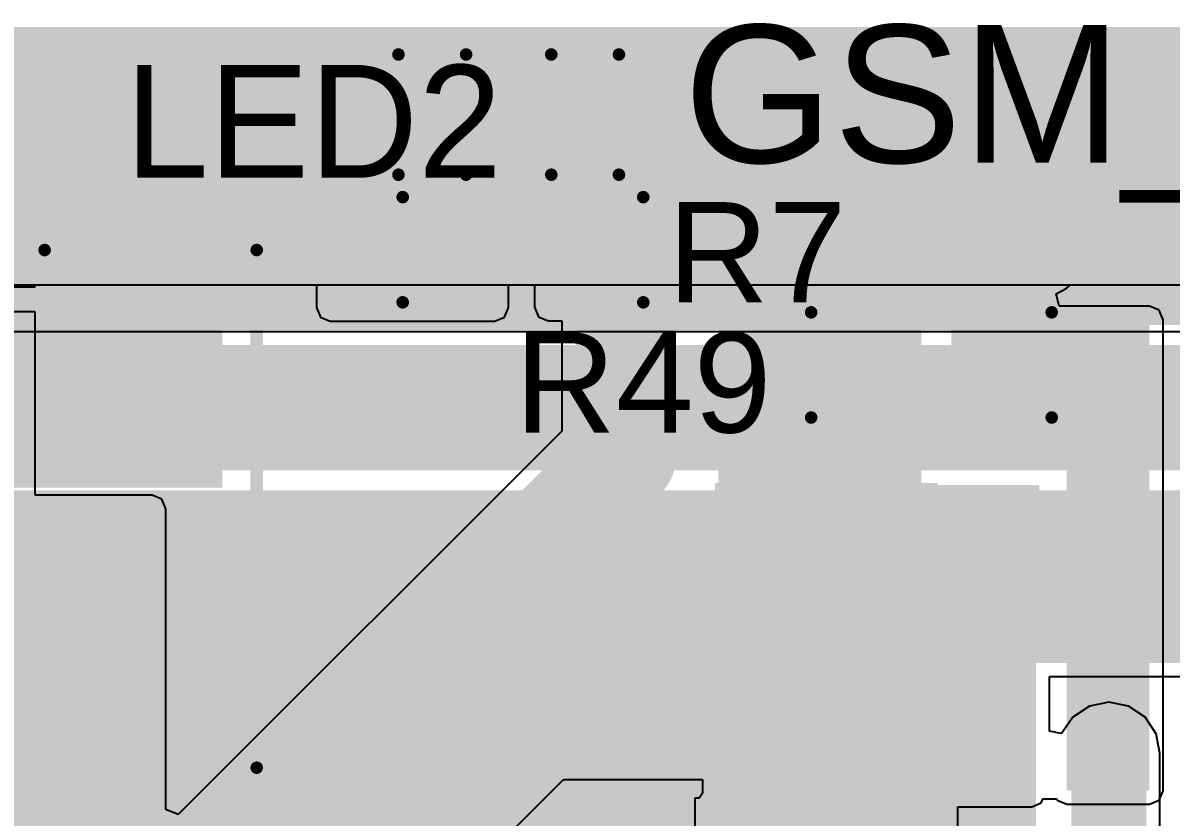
# Model space of a CAD drawing. Header units: millimetres. Extents: x -0.27 to 4.7, y -0.39 to 2.83.
# Drawn here: x 2.0025 to 2.4606, y 2.4575 to 2.7745 of the extents above; entities that cross this region are included whole.
import ezdxf

# ---------------------------------------------------------------- set-up
doc = ezdxf.new("R2010")
doc.units = ezdxf.units.MM
doc.header["$MEASUREMENT"] = 0
for name, color, linetype in [('BottomLayer', 5, 'Continuous'), ('BottomSolder', 6, 'Continuous'), ('Mechanical2', 216, 'Continuous'), ('TopLayer', 1, 'Continuous'), ('TopOverlay', 2, 'Continuous'), ('TopPaste', 8, 'Continuous'), ('TopSolder', 216, 'Continuous'), ('ViaHoleLayer', 16, 'Continuous')]:
    doc.layers.add(name, color=color, linetype=linetype)
doc.styles.add('Arial', font='', dxfattribs={"height": 0.2})
doc.styles.get('Arial').set_extended_font_data('Arial')

# ---------------------------------------------------------------- blocks, each defined once
blk = doc.blocks.new('R___0603_24')
at = {"layer": 'TopLayer'}
for points in [[(-0.015, 0.0175), (-0.015, -0.0175), (-0.045, -0.0175), (-0.045, 0.0175)], [(0.045, 0.0175), (0.045, -0.0175), (0.015, -0.0175), (0.015, 0.0175)]]:
    blk.add_hatch(color=1, dxfattribs=at).paths.add_polyline_path(points)
at = {"layer": 'TopPaste'}
for points in [[(-0.015, 0.0175), (-0.015, -0.0175), (-0.045, -0.0175), (-0.045, 0.0175)], [(0.045, 0.0175), (0.045, -0.0175), (0.015, -0.0175), (0.015, 0.0175)]]:
    blk.add_hatch(color=8, dxfattribs=at).paths.add_polyline_path(points)
at = {"layer": 'TopSolder'}
for points in [[(-0.011, 0.0215), (-0.011, -0.0215), (-0.049, -0.0215), (-0.049, 0.0215)], [(0.049, 0.0215), (0.049, -0.0215), (0.011, -0.0215), (0.011, 0.0215)]]:
    blk.add_hatch(color=216, dxfattribs=at).paths.add_polyline_path(points)
at = {"layer": 'TopOverlay', "const_width": 0.005}
for points in [[(-0.048, 0.021), (-0.048, -0.021)], [(0.048, 0.021), (-0.048, 0.021)], [(0.048, 0.021), (0.048, -0.021)], [(0.048, -0.021), (-0.048, -0.021)]]:
    blk.add_lwpolyline(points, dxfattribs=at)
at = {"layer": 'TopOverlay', "const_width": 0.0025}
for points in [[(-0.04925, 0.021, 1), (-0.04675, 0.021, 1)], [(-0.04925, 0.021, 1), (-0.04675, 0.021, 1)], [(0.04675, 0.021, 1), (0.04925, 0.021, 1)], [(0.04675, 0.021, 1), (0.04925, 0.021, 1)], [(-0.04925, -0.021, 1), (-0.04675, -0.021, 1)], [(-0.04925, -0.021, 1), (-0.04675, -0.021, 1)], [(0.04675, -0.021, 1), (0.04925, -0.021, 1)], [(0.04675, -0.021, 1), (0.04925, -0.021, 1)]]:
    blk.add_lwpolyline(points, format="xyb", close=True, dxfattribs=at)
blk = doc.blocks.new('LED_0603_38')
at = {"layer": 'TopLayer'}
for points in [[(-0.03937, 0.01969), (-0.01969, 0.01969), (-0.01969, -0.01969), (-0.03937, -0.01969)], [(0.01969, 0.01969), (0.03937, 0.01969), (0.03937, -0.01969), (0.01969, -0.01969)]]:
    blk.add_hatch(color=1, dxfattribs=at).paths.add_polyline_path(points)
at = {"layer": 'TopOverlay'}
blk.add_hatch(color=2, dxfattribs=at).paths.add_polyline_path([(0.044, -0.026), (0.069, -0.026), (0.069, 0.026), (0.044, 0.026)])
at = {"layer": 'TopPaste'}
for points in [[(-0.03937, 0.01969), (-0.01969, 0.01969), (-0.01969, -0.01969), (-0.03937, -0.01969)], [(0.01969, 0.01969), (0.03937, 0.01969), (0.03937, -0.01969), (0.01969, -0.01969)]]:
    blk.add_hatch(color=8, dxfattribs=at).paths.add_polyline_path(points)
at = {"layer": 'TopSolder'}
for points in [[(-0.04337, 0.02369), (-0.01569, 0.02369), (-0.01569, -0.02369), (-0.04337, -0.02369)], [(0.01569, 0.02369), (0.04337, 0.02369), (0.04337, -0.02369), (0.01569, -0.02369)]]:
    blk.add_hatch(color=216, dxfattribs=at).paths.add_polyline_path(points)
at = {"layer": 'TopOverlay', "const_width": 0.005}
for points in [[(-0.044, 0.024), (-0.017, 0.024)], [(-0.044, -0.024), (-0.044, 0.024)], [(0.017, 0.024), (0.044, 0.024)], [(0.044, -0.024), (0.044, 0.024)], [(-0.044, -0.024), (-0.017, -0.024)], [(0.017, -0.024), (0.044, -0.024)]]:
    blk.add_lwpolyline(points, dxfattribs=at)
at = {"layer": 'TopOverlay', "const_width": 0.0025}
for points in [[(-0.04525, 0.024, 1), (-0.04275, 0.024, 1)], [(-0.04525, 0.024, 1), (-0.04275, 0.024, 1)], [(-0.01825, 0.024, 1), (-0.01575, 0.024, 1)], [(0.01575, 0.024, 1), (0.01825, 0.024, 1)], [(0.04275, 0.024, 1), (0.04525, 0.024, 1)], [(0.04275, 0.024, 1), (0.04525, 0.024, 1)], [(-0.04525, -0.024, 1), (-0.04275, -0.024, 1)], [(-0.04525, -0.024, 1), (-0.04275, -0.024, 1)], [(-0.01825, -0.024, 1), (-0.01575, -0.024, 1)], [(0.01575, -0.024, 1), (0.01825, -0.024, 1)], [(0.04275, -0.024, 1), (0.04525, -0.024, 1)], [(0.04275, -0.024, 1), (0.04525, -0.024, 1)]]:
    blk.add_lwpolyline(points, format="xyb", close=True, dxfattribs=at)
at = {"layer": 'TopOverlay'}
blk.add_text('LED2', height=0.045, dxfattribs=at).set_placement((-0.1532, -0.02518))
blk = doc.blocks.new('DDPAK_58')
at = {"layer": 'TopLayer'}
for points in [[(-0.15492, -0.14636), (-0.1128, -0.14636), (-0.1128, -0.2314), (-0.15492, -0.2314)], [(-0.08799, -0.14636), (-0.04587, -0.14636), (-0.04587, -0.2314), (-0.08799, -0.2314)]]:
    blk.add_hatch(color=1, dxfattribs=at).paths.add_polyline_path(points)
at = {"layer": 'TopPaste'}
for points in [[(-0.15492, -0.14636), (-0.1128, -0.14636), (-0.1128, -0.2314), (-0.15492, -0.2314)], [(-0.08799, -0.14636), (-0.04587, -0.14636), (-0.04587, -0.2314), (-0.08799, -0.2314)]]:
    blk.add_hatch(color=8, dxfattribs=at).paths.add_polyline_path(points)
at = {"layer": 'TopSolder'}
for points in [[(-0.15689, -0.14439), (-0.11083, -0.14439), (-0.11083, -0.23337), (-0.15689, -0.23337)], [(-0.08996, -0.14439), (-0.0439, -0.14439), (-0.0439, -0.23337), (-0.08996, -0.23337)]]:
    blk.add_hatch(color=216, dxfattribs=at).paths.add_polyline_path(points)
at = {"layer": 'TopOverlay', "const_width": 0.01}
for points in [[(-0.162, -0.191), (-0.167, -0.186)], [(-0.167, -0.196), (-0.167, -0.186)], [(-0.167, -0.196), (-0.162, -0.191)]]:
    blk.add_lwpolyline(points, dxfattribs=at)
at = {"layer": 'TopOverlay', "const_width": 0.005}
for points in [[(-0.1695, -0.186, 1), (-0.1645, -0.186, 1)], [(-0.1695, -0.186, 1), (-0.1645, -0.186, 1)], [(-0.1645, -0.191, 1), (-0.1595, -0.191, 1)], [(-0.1645, -0.191, 1), (-0.1595, -0.191, 1)], [(-0.1695, -0.196, 1), (-0.1645, -0.196, 1)], [(-0.1695, -0.196, 1), (-0.1645, -0.196, 1)]]:
    blk.add_lwpolyline(points, format="xyb", close=True, dxfattribs=at)
blk = doc.blocks.new('R___0603_97')
at = {"layer": 'TopLayer'}
for points in [[(-0.015, 0.0175), (-0.015, -0.0175), (-0.045, -0.0175), (-0.045, 0.0175)], [(0.045, 0.0175), (0.045, -0.0175), (0.015, -0.0175), (0.015, 0.0175)]]:
    blk.add_hatch(color=1, dxfattribs=at).paths.add_polyline_path(points)
at = {"layer": 'TopPaste'}
for points in [[(-0.015, 0.0175), (-0.015, -0.0175), (-0.045, -0.0175), (-0.045, 0.0175)], [(0.045, 0.0175), (0.045, -0.0175), (0.015, -0.0175), (0.015, 0.0175)]]:
    blk.add_hatch(color=8, dxfattribs=at).paths.add_polyline_path(points)
at = {"layer": 'TopSolder'}
for points in [[(-0.011, 0.0215), (-0.011, -0.0215), (-0.049, -0.0215), (-0.049, 0.0215)], [(0.049, 0.0215), (0.049, -0.0215), (0.011, -0.0215), (0.011, 0.0215)]]:
    blk.add_hatch(color=216, dxfattribs=at).paths.add_polyline_path(points)
at = {"layer": 'TopOverlay', "const_width": 0.005}
for points in [[(-0.048, 0.021), (0.048, 0.021)], [(-0.048, -0.021), (-0.048, 0.021)], [(0.048, -0.021), (0.048, 0.021)], [(-0.048, -0.021), (0.048, -0.021)]]:
    blk.add_lwpolyline(points, dxfattribs=at)
at = {"layer": 'TopOverlay', "const_width": 0.0025}
for points in [[(-0.04925, 0.021, 1), (-0.04675, 0.021, 1)], [(-0.04925, 0.021, 1), (-0.04675, 0.021, 1)], [(0.04675, 0.021, 1), (0.04925, 0.021, 1)], [(0.04675, 0.021, 1), (0.04925, 0.021, 1)], [(-0.04925, -0.021, 1), (-0.04675, -0.021, 1)], [(-0.04925, -0.021, 1), (-0.04675, -0.021, 1)], [(0.04675, -0.021, 1), (0.04925, -0.021, 1)], [(0.04675, -0.021, 1), (0.04925, -0.021, 1)]]:
    blk.add_lwpolyline(points, format="xyb", close=True, dxfattribs=at)
blk = doc.blocks.new('20SVPF120M_213')
at = {"layer": 'TopLayer'}
for points in [[(-0.17913, 0.0315), (-0.04134, 0.0315), (-0.04134, -0.0315), (-0.17913, -0.0315)], [(0.04134, 0.0315), (0.17913, 0.0315), (0.17913, -0.0315), (0.04134, -0.0315)]]:
    blk.add_hatch(color=1, dxfattribs=at).paths.add_polyline_path(points)
at = {"layer": 'TopPaste'}
for points in [[(-0.17913, 0.0315), (-0.04134, 0.0315), (-0.04134, -0.0315), (-0.17913, -0.0315)], [(0.04134, 0.0315), (0.17913, 0.0315), (0.17913, -0.0315), (0.04134, -0.0315)]]:
    blk.add_hatch(color=8, dxfattribs=at).paths.add_polyline_path(points)
at = {"layer": 'TopSolder'}
for points in [[(-0.18313, 0.0355), (-0.03734, 0.0355), (-0.03734, -0.0355), (-0.18313, -0.0355)], [(0.03734, 0.0355), (0.18313, 0.0355), (0.18313, -0.0355), (0.03734, -0.0355)]]:
    blk.add_hatch(color=216, dxfattribs=at).paths.add_polyline_path(points)
at = {"layer": 'TopOverlay', "const_width": 0.005}
for points in [[(-0.07677, 0.12992), (-0.12992, 0.07677)], [(-0.07677, 0.12992), (0.12992, 0.12992)], [(0.12992, 0.12992), (0.12992, 0.04528)], [(-0.12992, 0.07677), (-0.12992, 0.04528)], [(-0.153, 0.064), (-0.153, 0.043)], [(-0.162, 0.053), (-0.144, 0.053)], [(-0.12992, -0.04528), (-0.12992, -0.07677)], [(0.12992, -0.04528), (0.12992, -0.12992)], [(-0.12992, -0.07677), (-0.07677, -0.12992)], [(-0.07677, -0.12992), (0.12992, -0.12992)]]:
    blk.add_lwpolyline(points, dxfattribs=at)
at = {"layer": 'TopOverlay', "const_width": 0.0025}
for points in [[(-0.07802, 0.12992, 1), (-0.07552, 0.12992, 1)], [(-0.07802, 0.12992, 1), (-0.07552, 0.12992, 1)], [(0.12867, 0.12992, 1), (0.13117, 0.12992, 1)], [(0.12867, 0.12992, 1), (0.13117, 0.12992, 1)], [(-0.13117, 0.07677, 1), (-0.12867, 0.07677, 1)], [(-0.13117, 0.07677, 1), (-0.12867, 0.07677, 1)], [(-0.15425, 0.064, 1), (-0.15175, 0.064, 1)], [(-0.16325, 0.053, 1), (-0.16075, 0.053, 1)], [(-0.14525, 0.053, 1), (-0.14275, 0.053, 1)], [(-0.13117, 0.04528, 1), (-0.12867, 0.04528, 1)], [(0.12867, 0.04528, 1), (0.13117, 0.04528, 1)], [(-0.15425, 0.043, 1), (-0.15175, 0.043, 1)], [(-0.13117, -0.04528, 1), (-0.12867, -0.04528, 1)], [(0.12867, -0.04528, 1), (0.13117, -0.04528, 1)], [(-0.13117, -0.07677, 1), (-0.12867, -0.07677, 1)], [(-0.13117, -0.07677, 1), (-0.12867, -0.07677, 1)], [(-0.07802, -0.12992, 1), (-0.07552, -0.12992, 1)], [(-0.07802, -0.12992, 1), (-0.07552, -0.12992, 1)], [(0.12867, -0.12992, 1), (0.13117, -0.12992, 1)], [(0.12867, -0.12992, 1), (0.13117, -0.12992, 1)]]:
    blk.add_lwpolyline(points, format="xyb", close=True, dxfattribs=at)

msp = doc.modelspace()

# ---------------------------------------------------------------- hatches: boundary and pattern name
at = {"layer": 'BottomLayer'}
for points in [[(1.571, 2.652), (2.375, 2.652), (2.375, 2.76295), (1.571, 2.76295)], [(2.30882, 2.65395), (2.83982, 2.65395), (2.83982, 2.76295), (2.30882, 2.76295)], [(1.627, 2.65405), (2.083, 2.65405), (2.083, 2.722), (1.627, 2.722)], [(1.87, 2.52295), (2.40668, 2.52295), (2.40668, 2.58795), (1.87, 2.58795)], [(2.395, 2.519), (3.219, 2.519), (3.219, 2.588), (2.395, 2.588)], [(1.87, 2.431), (2.40668, 2.431), (2.40668, 2.55495), (1.87, 2.55495)]]:
    msp.add_hatch(color=5, dxfattribs=at).paths.add_polyline_path(points)
h = msp.add_hatch(color=5, dxfattribs=at)
edge = h.paths.add_edge_path()
edge.add_arc((2.27482, 2.74995), 0.01181, 0, 360)
h = msp.add_hatch(color=5, dxfattribs=at)
edge = h.paths.add_edge_path()
edge.add_arc((2.29982, 2.74995), 0.01181, 0, 360)
h = msp.add_hatch(color=5, dxfattribs=at)
edge = h.paths.add_edge_path()
edge.add_arc((2.0164, 2.744), 0.01181, 0, 360)
h = msp.add_hatch(color=5, dxfattribs=at)
edge = h.paths.add_edge_path()
edge.add_arc((2.041, 2.744), 0.01181, 0, 360)
h = msp.add_hatch(color=5, dxfattribs=at)
edge = h.paths.add_edge_path()
edge.add_arc((2.27482, 2.72395), 0.01181, 0, 360)
h = msp.add_hatch(color=5, dxfattribs=at)
edge = h.paths.add_edge_path()
edge.add_arc((2.29982, 2.72395), 0.01181, 0, 360)
h = msp.add_hatch(color=5, dxfattribs=at)
edge = h.paths.add_edge_path()
edge.add_arc((2.0164, 2.71767), 0.01181, 0, 360)
h = msp.add_hatch(color=5, dxfattribs=at)
edge = h.paths.add_edge_path()
edge.add_arc((2.041, 2.71767), 0.01181, 0, 360)
h = msp.add_hatch(color=5, dxfattribs=at)
edge = h.paths.add_edge_path()
edge.add_arc((2.0164, 2.69133), 0.01181, 0, 360)
h = msp.add_hatch(color=5, dxfattribs=at)
edge = h.paths.add_edge_path()
edge.add_arc((2.041, 2.69133), 0.01181, 0, 360)
h = msp.add_hatch(color=5, dxfattribs=at)
edge = h.paths.add_edge_path()
edge.add_arc((2.0164, 2.665), 0.01181, 0, 360)
h = msp.add_hatch(color=5, dxfattribs=at)
edge = h.paths.add_edge_path()
edge.add_arc((2.041, 2.665), 0.01181, 0, 360)
h = msp.add_hatch(color=5, dxfattribs=at)
edge = h.paths.add_edge_path()
edge.add_arc((2.38668, 2.56681), 0.01181, 0, 360)
h = msp.add_hatch(color=5, dxfattribs=at)
edge = h.paths.add_edge_path()
edge.add_arc((2.0164, 2.52548), 0.01181, 0, 360)
h = msp.add_hatch(color=5, dxfattribs=at)
edge = h.paths.add_edge_path()
edge.add_arc((2.041, 2.52548), 0.01181, 0, 360)
h = msp.add_hatch(color=5, dxfattribs=at)
edge = h.paths.add_edge_path()
edge.add_arc((2.0164, 2.49915), 0.01181, 0, 360)
h = msp.add_hatch(color=5, dxfattribs=at)
edge = h.paths.add_edge_path()
edge.add_arc((2.041, 2.49915), 0.01181, 0, 360)
h = msp.add_hatch(color=5, dxfattribs=at)
edge = h.paths.add_edge_path()
edge.add_arc((2.43582, 2.48295), 0.01181, 0, 360)
h = msp.add_hatch(color=5, dxfattribs=at)
edge = h.paths.add_edge_path()
edge.add_arc((2.0164, 2.47282), 0.01181, 0, 360)
h = msp.add_hatch(color=5, dxfattribs=at)
edge = h.paths.add_edge_path()
edge.add_arc((2.041, 2.47282), 0.01181, 0, 360)
at = {"layer": 'BottomSolder'}
h = msp.add_hatch(color=6, dxfattribs=at)
edge = h.paths.add_edge_path()
edge.add_arc((2.27482, 2.74995), 0.00591, 0, 360)
h = msp.add_hatch(color=6, dxfattribs=at)
edge = h.paths.add_edge_path()
edge.add_arc((2.29982, 2.74995), 0.00591, 0, 360)
h = msp.add_hatch(color=6, dxfattribs=at)
edge = h.paths.add_edge_path()
edge.add_arc((2.0164, 2.744), 0.00591, 0, 360)
h = msp.add_hatch(color=6, dxfattribs=at)
edge = h.paths.add_edge_path()
edge.add_arc((2.041, 2.744), 0.00591, 0, 360)
h = msp.add_hatch(color=6, dxfattribs=at)
edge = h.paths.add_edge_path()
edge.add_arc((2.27482, 2.72395), 0.00591, 0, 360)
h = msp.add_hatch(color=6, dxfattribs=at)
edge = h.paths.add_edge_path()
edge.add_arc((2.29982, 2.72395), 0.00591, 0, 360)
h = msp.add_hatch(color=6, dxfattribs=at)
edge = h.paths.add_edge_path()
edge.add_arc((2.0164, 2.71767), 0.00591, 0, 360)
h = msp.add_hatch(color=6, dxfattribs=at)
edge = h.paths.add_edge_path()
edge.add_arc((2.041, 2.71767), 0.00591, 0, 360)
h = msp.add_hatch(color=6, dxfattribs=at)
edge = h.paths.add_edge_path()
edge.add_arc((2.0164, 2.69133), 0.00591, 0, 360)
h = msp.add_hatch(color=6, dxfattribs=at)
edge = h.paths.add_edge_path()
edge.add_arc((2.041, 2.69133), 0.00591, 0, 360)
h = msp.add_hatch(color=6, dxfattribs=at)
edge = h.paths.add_edge_path()
edge.add_arc((2.0164, 2.665), 0.00591, 0, 360)
h = msp.add_hatch(color=6, dxfattribs=at)
edge = h.paths.add_edge_path()
edge.add_arc((2.041, 2.665), 0.00591, 0, 360)
h = msp.add_hatch(color=6, dxfattribs=at)
edge = h.paths.add_edge_path()
edge.add_arc((2.38668, 2.56681), 0.00591, 0, 360)
h = msp.add_hatch(color=6, dxfattribs=at)
edge = h.paths.add_edge_path()
edge.add_arc((2.0164, 2.52548), 0.00591, 0, 360)
h = msp.add_hatch(color=6, dxfattribs=at)
edge = h.paths.add_edge_path()
edge.add_arc((2.041, 2.52548), 0.00591, 0, 360)
h = msp.add_hatch(color=6, dxfattribs=at)
edge = h.paths.add_edge_path()
edge.add_arc((2.0164, 2.49915), 0.00591, 0, 360)
h = msp.add_hatch(color=6, dxfattribs=at)
edge = h.paths.add_edge_path()
edge.add_arc((2.041, 2.49915), 0.00591, 0, 360)
h = msp.add_hatch(color=6, dxfattribs=at)
edge = h.paths.add_edge_path()
edge.add_arc((2.43582, 2.48295), 0.00591, 0, 360)
h = msp.add_hatch(color=6, dxfattribs=at)
edge = h.paths.add_edge_path()
edge.add_arc((2.0164, 2.47282), 0.00591, 0, 360)
h = msp.add_hatch(color=6, dxfattribs=at)
edge = h.paths.add_edge_path()
edge.add_arc((2.041, 2.47282), 0.00591, 0, 360)
at = {"layer": 'TopLayer'}
for points in [[(2.125, 2.66095), (2.19082, 2.66095), (2.19082, 2.76295), (2.125, 2.76295)], [(2.21382, 2.71195), (2.31482, 2.71195), (2.31482, 2.76295), (2.21382, 2.76295)], [(1.834, 2.58895), (2.082, 2.58895), (2.082, 2.75995), (1.834, 2.75995)], [(2.313, 2.705), (2.212, 2.705), (2.212, 2.661), (2.313, 2.661)], [(2.361, 2.571), (2.361, 2.656), (2.28, 2.656), (2.28, 2.571)], [(2.444, 2.656), (2.373, 2.656), (2.373, 2.61), (2.444, 2.61)], [(2.419, 2.656), (2.419, 2.468), (2.452, 2.468), (2.452, 2.656)], [(2.28, 2.544), (2.408, 2.544), (2.408, 2.59), (2.28, 2.59)], [(1.873, 2.458), (2.054, 2.458), (2.054, 2.58052), (1.873, 2.58052)], [(2.279, 2.467), (2.405, 2.467), (2.405, 2.529), (2.279, 2.529)]]:
    msp.add_hatch(color=1, dxfattribs=at).paths.add_polyline_path(points)
h = msp.add_hatch(color=1, dxfattribs=at)
edge = h.paths.add_edge_path()
edge.add_arc((2.27482, 2.74995), 0.01181, 0, 360)
h = msp.add_hatch(color=1, dxfattribs=at)
edge = h.paths.add_edge_path()
edge.add_arc((2.29982, 2.74995), 0.01181, 0, 360)
h = msp.add_hatch(color=1, dxfattribs=at)
edge = h.paths.add_edge_path()
edge.add_arc((2.0164, 2.744), 0.01181, 0, 360)
h = msp.add_hatch(color=1, dxfattribs=at)
edge = h.paths.add_edge_path()
edge.add_arc((2.041, 2.744), 0.01181, 0, 360)
h = msp.add_hatch(color=1, dxfattribs=at)
edge = h.paths.add_edge_path()
edge.add_arc((2.27482, 2.72395), 0.01181, 0, 360)
h = msp.add_hatch(color=1, dxfattribs=at)
edge = h.paths.add_edge_path()
edge.add_arc((2.29982, 2.72395), 0.01181, 0, 360)
h = msp.add_hatch(color=1, dxfattribs=at)
edge = h.paths.add_edge_path()
edge.add_arc((2.0164, 2.71767), 0.01181, 0, 360)
h = msp.add_hatch(color=1, dxfattribs=at)
edge = h.paths.add_edge_path()
edge.add_arc((2.041, 2.71767), 0.01181, 0, 360)
h = msp.add_hatch(color=1, dxfattribs=at)
edge = h.paths.add_edge_path()
edge.add_arc((2.0164, 2.69133), 0.01181, 0, 360)
h = msp.add_hatch(color=1, dxfattribs=at)
edge = h.paths.add_edge_path()
edge.add_arc((2.041, 2.69133), 0.01181, 0, 360)
h = msp.add_hatch(color=1, dxfattribs=at)
edge = h.paths.add_edge_path()
edge.add_arc((2.0164, 2.665), 0.01181, 0, 360)
h = msp.add_hatch(color=1, dxfattribs=at)
edge = h.paths.add_edge_path()
edge.add_arc((2.041, 2.665), 0.01181, 0, 360)
h = msp.add_hatch(color=1, dxfattribs=at)
edge = h.paths.add_edge_path()
edge.add_arc((2.38668, 2.56681), 0.01181, 0, 360)
h = msp.add_hatch(color=1, dxfattribs=at)
edge = h.paths.add_edge_path()
edge.add_arc((2.0164, 2.52548), 0.01181, 0, 360)
h = msp.add_hatch(color=1, dxfattribs=at)
edge = h.paths.add_edge_path()
edge.add_arc((2.041, 2.52548), 0.01181, 0, 360)
h = msp.add_hatch(color=1, dxfattribs=at)
edge = h.paths.add_edge_path()
edge.add_arc((2.0164, 2.49915), 0.01181, 0, 360)
h = msp.add_hatch(color=1, dxfattribs=at)
edge = h.paths.add_edge_path()
edge.add_arc((2.041, 2.49915), 0.01181, 0, 360)
h = msp.add_hatch(color=1, dxfattribs=at)
edge = h.paths.add_edge_path()
edge.add_arc((2.43582, 2.48295), 0.01181, 0, 360)
h = msp.add_hatch(color=1, dxfattribs=at)
edge = h.paths.add_edge_path()
edge.add_arc((2.0164, 2.47282), 0.01181, 0, 360)
h = msp.add_hatch(color=1, dxfattribs=at)
edge = h.paths.add_edge_path()
edge.add_arc((2.041, 2.47282), 0.01181, 0, 360)
at = {"layer": 'TopSolder'}
h = msp.add_hatch(color=216, dxfattribs=at)
edge = h.paths.add_edge_path()
edge.add_arc((2.27482, 2.74995), 0.00591, 0, 360)
h = msp.add_hatch(color=216, dxfattribs=at)
edge = h.paths.add_edge_path()
edge.add_arc((2.29982, 2.74995), 0.00591, 0, 360)
h = msp.add_hatch(color=216, dxfattribs=at)
edge = h.paths.add_edge_path()
edge.add_arc((2.0164, 2.744), 0.00591, 0, 360)
h = msp.add_hatch(color=216, dxfattribs=at)
edge = h.paths.add_edge_path()
edge.add_arc((2.041, 2.744), 0.00591, 0, 360)
h = msp.add_hatch(color=216, dxfattribs=at)
edge = h.paths.add_edge_path()
edge.add_arc((2.27482, 2.72395), 0.00591, 0, 360)
h = msp.add_hatch(color=216, dxfattribs=at)
edge = h.paths.add_edge_path()
edge.add_arc((2.29982, 2.72395), 0.00591, 0, 360)
h = msp.add_hatch(color=216, dxfattribs=at)
edge = h.paths.add_edge_path()
edge.add_arc((2.0164, 2.71767), 0.00591, 0, 360)
h = msp.add_hatch(color=216, dxfattribs=at)
edge = h.paths.add_edge_path()
edge.add_arc((2.041, 2.71767), 0.00591, 0, 360)
h = msp.add_hatch(color=216, dxfattribs=at)
edge = h.paths.add_edge_path()
edge.add_arc((2.0164, 2.69133), 0.00591, 0, 360)
h = msp.add_hatch(color=216, dxfattribs=at)
edge = h.paths.add_edge_path()
edge.add_arc((2.041, 2.69133), 0.00591, 0, 360)
h = msp.add_hatch(color=216, dxfattribs=at)
edge = h.paths.add_edge_path()
edge.add_arc((2.0164, 2.665), 0.00591, 0, 360)
h = msp.add_hatch(color=216, dxfattribs=at)
edge = h.paths.add_edge_path()
edge.add_arc((2.041, 2.665), 0.00591, 0, 360)
h = msp.add_hatch(color=216, dxfattribs=at)
edge = h.paths.add_edge_path()
edge.add_arc((2.38668, 2.56681), 0.00591, 0, 360)
h = msp.add_hatch(color=216, dxfattribs=at)
edge = h.paths.add_edge_path()
edge.add_arc((2.0164, 2.52548), 0.00591, 0, 360)
h = msp.add_hatch(color=216, dxfattribs=at)
edge = h.paths.add_edge_path()
edge.add_arc((2.041, 2.52548), 0.00591, 0, 360)
h = msp.add_hatch(color=216, dxfattribs=at)
edge = h.paths.add_edge_path()
edge.add_arc((2.0164, 2.49915), 0.00591, 0, 360)
h = msp.add_hatch(color=216, dxfattribs=at)
edge = h.paths.add_edge_path()
edge.add_arc((2.041, 2.49915), 0.00591, 0, 360)
h = msp.add_hatch(color=216, dxfattribs=at)
edge = h.paths.add_edge_path()
edge.add_arc((2.43582, 2.48295), 0.00591, 0, 360)
h = msp.add_hatch(color=216, dxfattribs=at)
edge = h.paths.add_edge_path()
edge.add_arc((2.0164, 2.47282), 0.00591, 0, 360)
h = msp.add_hatch(color=216, dxfattribs=at)
edge = h.paths.add_edge_path()
edge.add_arc((2.041, 2.47282), 0.00591, 0, 360)
at = {"layer": 'ViaHoleLayer'}
h = msp.add_hatch(color=16, dxfattribs=at)
edge = h.paths.add_edge_path()
edge.add_arc((2.27482, 2.74995), 0.00591, 0, 360)
h = msp.add_hatch(color=16, dxfattribs=at)
edge = h.paths.add_edge_path()
edge.add_arc((2.29982, 2.74995), 0.00591, 0, 360)
h = msp.add_hatch(color=16, dxfattribs=at)
edge = h.paths.add_edge_path()
edge.add_arc((2.0164, 2.744), 0.00591, 0, 360)
h = msp.add_hatch(color=16, dxfattribs=at)
edge = h.paths.add_edge_path()
edge.add_arc((2.041, 2.744), 0.00591, 0, 360)
h = msp.add_hatch(color=16, dxfattribs=at)
edge = h.paths.add_edge_path()
edge.add_arc((2.27482, 2.72395), 0.00591, 0, 360)
h = msp.add_hatch(color=16, dxfattribs=at)
edge = h.paths.add_edge_path()
edge.add_arc((2.29982, 2.72395), 0.00591, 0, 360)
h = msp.add_hatch(color=16, dxfattribs=at)
edge = h.paths.add_edge_path()
edge.add_arc((2.0164, 2.71767), 0.00591, 0, 360)
h = msp.add_hatch(color=16, dxfattribs=at)
edge = h.paths.add_edge_path()
edge.add_arc((2.041, 2.71767), 0.00591, 0, 360)
h = msp.add_hatch(color=16, dxfattribs=at)
edge = h.paths.add_edge_path()
edge.add_arc((2.0164, 2.69133), 0.00591, 0, 360)
h = msp.add_hatch(color=16, dxfattribs=at)
edge = h.paths.add_edge_path()
edge.add_arc((2.041, 2.69133), 0.00591, 0, 360)
h = msp.add_hatch(color=16, dxfattribs=at)
edge = h.paths.add_edge_path()
edge.add_arc((2.0164, 2.665), 0.00591, 0, 360)
h = msp.add_hatch(color=16, dxfattribs=at)
edge = h.paths.add_edge_path()
edge.add_arc((2.041, 2.665), 0.00591, 0, 360)
h = msp.add_hatch(color=16, dxfattribs=at)
edge = h.paths.add_edge_path()
edge.add_arc((2.38668, 2.56681), 0.00591, 0, 360)
h = msp.add_hatch(color=16, dxfattribs=at)
edge = h.paths.add_edge_path()
edge.add_arc((2.0164, 2.52548), 0.00591, 0, 360)
h = msp.add_hatch(color=16, dxfattribs=at)
edge = h.paths.add_edge_path()
edge.add_arc((2.041, 2.52548), 0.00591, 0, 360)
h = msp.add_hatch(color=16, dxfattribs=at)
edge = h.paths.add_edge_path()
edge.add_arc((2.0164, 2.49915), 0.00591, 0, 360)
h = msp.add_hatch(color=16, dxfattribs=at)
edge = h.paths.add_edge_path()
edge.add_arc((2.041, 2.49915), 0.00591, 0, 360)
h = msp.add_hatch(color=16, dxfattribs=at)
edge = h.paths.add_edge_path()
edge.add_arc((2.43582, 2.48295), 0.00591, 0, 360)
h = msp.add_hatch(color=16, dxfattribs=at)
edge = h.paths.add_edge_path()
edge.add_arc((2.0164, 2.47282), 0.00591, 0, 360)
h = msp.add_hatch(color=16, dxfattribs=at)
edge = h.paths.add_edge_path()
edge.add_arc((2.041, 2.47282), 0.00591, 0, 360)

# ---------------------------------------------------------------- linework, layer by layer
at = {"layer": 'BottomLayer'}
for p, q in [((1.47906, 2.67), (3.41771, 2.67)), ((3.10182, 2.65121), (1.84329, 2.65121)), ((2.41209, 2.51156), (2.41217, 2.51195)), ((2.41209, 2.49175), (2.41209, 2.51156)), ((2.41217, 2.51195), (2.41217, 2.51359)), ((2.41217, 2.51359), (3.219, 2.51359)), ((2.42802, 2.50179), (2.4214, 2.49737)), ((2.43582, 2.50334), (2.42802, 2.50179)), ((2.44363, 2.50179), (2.43582, 2.50334)), ((2.45024, 2.49737), (2.44363, 2.50179)), ((2.4214, 2.49737), (2.41709, 2.49092)), ((2.45466, 2.49075), (2.45024, 2.49737)), ((2.41665, 2.49082), (2.41209, 2.49175)), ((2.41709, 2.49092), (2.41665, 2.49082)), ((2.45621, 2.48295), (2.45466, 2.49075)), ((2.45621, 2.36695), (2.45621, 2.48295))]:
    msp.add_line(p, q, dxfattribs=at)
for points, const_width in [([(1.84329, 2.62095), (3.10182, 2.62095)], 0.05), ([(2.17218, 2.51195), (2.22704, 2.56681)], 0.04), ([(2.22704, 2.56681), (2.38668, 2.56681)], 0.04), ([(2.38668, 2.51195), (2.38668, 2.56681)], 0.04), ([(2.17218, 2.51195), (2.338, 2.51195)], 0.04), ([(2.338, 2.51195), (2.361, 2.48895)], 0.04), ([(2.361, 2.278), (2.361, 2.48895)], 0.04), ([(2.43582, 2.36695), (2.43582, 2.48295)], 0.03), ([(2.43582, 2.48382), (2.436, 2.484)], 0.022), ([(2.43582, 2.48295), (2.43582, 2.48382)], 0.022)]:
    msp.add_lwpolyline(points, dxfattribs=dict(at, const_width=const_width))
for points, const_width in [([(2.21704, 2.56681, 1), (2.23704, 2.56681, 1)], 0.02), ([(2.21704, 2.56681, 1), (2.23704, 2.56681, 1)], 0.02), ([(2.37668, 2.56681, 1), (2.39668, 2.56681, 1)], 0.02), ([(2.37668, 2.56681, 1), (2.39668, 2.56681, 1)], 0.02), ([(2.16218, 2.51195, 1), (2.18218, 2.51195, 1)], 0.02), ([(2.16218, 2.51195, 1), (2.18218, 2.51195, 1)], 0.02), ([(2.328, 2.51195, 1), (2.348, 2.51195, 1)], 0.02), ([(2.328, 2.51195, 1), (2.348, 2.51195, 1)], 0.02), ([(2.37668, 2.51195, 1), (2.39668, 2.51195, 1)], 0.02), ([(2.351, 2.48895, 1), (2.371, 2.48895, 1)], 0.02), ([(2.351, 2.48895, 1), (2.371, 2.48895, 1)], 0.02), ([(2.42832, 2.48295, 1), (2.44332, 2.48295, 1)], 0.015), ([(2.43032, 2.48382, 1), (2.44132, 2.48382, 1)], 0.011), ([(2.43032, 2.48382, 1), (2.44132, 2.48382, 1)], 0.011), ([(2.43032, 2.48295, 1), (2.44132, 2.48295, 1)], 0.011), ([(2.4305, 2.484, 1), (2.4415, 2.484, 1)], 0.011)]:
    msp.add_lwpolyline(points, format="xyb", close=True, dxfattribs=dict(at, const_width=const_width))
at = {"layer": 'Mechanical2', "const_width": 0.01}
msp.add_lwpolyline([(-0.11718, 2.76795), (4.62523, 2.76795)], dxfattribs=at)
at = {"layer": 'TopLayer'}
for p, q in [((1.96582, 2.66918), (2.00732, 2.66918)), ((2.00732, 2.66918), (2.00732, 2.67)), ((2.00732, 2.67), (2.11959, 2.67)), ((2.11959, 2.67), (2.11959, 2.66095)), ((2.19623, 2.66095), (2.19623, 2.67)), ((2.19623, 2.67), (2.20659, 2.67)), ((2.20659, 2.67), (2.20659, 2.661)), ((2.41473, 2.66641), (2.41871, 2.66854)), ((2.41871, 2.66854), (2.42049, 2.67)), ((2.42049, 2.67), (3.07156, 2.67)), ((2.41598, 2.66141), (2.41473, 2.66641)), ((2.00732, 2.65918), (1.96582, 2.65918)), ((2.00732, 2.58594), (2.00732, 2.65918)), ((2.11959, 2.66095), (2.12117, 2.65712)), ((2.19465, 2.65712), (2.19623, 2.66095)), ((2.20659, 2.661), (2.20817, 2.65717)), ((2.452, 2.66141), (2.41598, 2.66141)), ((2.45583, 2.65983), (2.452, 2.66141)), ((2.45741, 2.656), (2.45583, 2.65983)), ((2.12117, 2.65712), (2.125, 2.65554)), ((2.125, 2.65554), (2.19082, 2.65554)), ((2.19082, 2.65554), (2.19465, 2.65712)), ((2.20817, 2.65717), (2.212, 2.65559)), ((2.212, 2.65559), (2.21751, 2.65559)), ((2.21751, 2.65559), (2.21751, 2.61156)), ((2.45741, 2.468), (2.45741, 2.656)), ((2.21751, 2.61156), (2.06441, 2.45846)), ((2.054, 2.58594), (2.00732, 2.58594)), ((2.05783, 2.58435), (2.054, 2.58594)), ((2.05941, 2.58052), (2.05783, 2.58435)), ((2.05941, 2.46053), (2.05941, 2.58052)), ((2.15449, 2.4088), (2.2182, 2.47251)), ((2.2182, 2.47251), (2.27359, 2.47251)), ((2.27359, 2.47251), (2.27359, 2.467)), ((2.27226, 2.46501), (2.27055, 2.46501)), ((2.27055, 2.46501), (2.27055, 2.43895)), ((2.27359, 2.467), (2.27226, 2.46501)), ((2.45583, 2.46417), (2.45741, 2.468)), ((2.06441, 2.45846), (2.05941, 2.46053)), ((2.37559, 2.43895), (2.37559, 2.46159)), ((2.37559, 2.46159), (2.405, 2.46159)), ((2.405, 2.46159), (2.40883, 2.46317)), ((2.40883, 2.46317), (2.4095, 2.4648)), ((2.4095, 2.4648), (2.41491, 2.4648)), ((2.41491, 2.4648), (2.41517, 2.46417)), ((2.41517, 2.46417), (2.419, 2.46259)), ((2.419, 2.46259), (2.452, 2.46259)), ((2.452, 2.46259), (2.45583, 2.46417))]:
    msp.add_line(p, q, dxfattribs=at)
at = {"layer": 'TopLayer', "const_width": 0.04}
for points in [[(2.40963, 2.69363), (2.43695, 2.72095)], [(2.43695, 2.72095), (3.00982, 2.72095)], [(2.40963, 2.69363), (2.40963, 2.69363)], [(2.232, 2.684), (2.38642, 2.684)], [(2.243, 2.601), (2.243, 2.66171)], [(2.03082, 2.38882), (2.243, 2.601)], [(2.323, 2.567), (2.32319, 2.56681)], [(2.32319, 2.56681), (2.38668, 2.56681)], [(2.129, 2.41936), (2.20764, 2.498)], [(2.20764, 2.498), (2.342, 2.498)]]:
    msp.add_lwpolyline(points, dxfattribs=at)
at = {"layer": 'TopLayer', "const_width": 0.02}
for points in [[(2.42695, 2.72095, 1), (2.44695, 2.72095, 1)], [(2.42695, 2.72095, 1), (2.44695, 2.72095, 1)], [(2.39963, 2.69363, 1), (2.41963, 2.69363, 1)], [(2.39963, 2.69363, 1), (2.41963, 2.69363, 1)], [(2.39963, 2.69363, 1), (2.41963, 2.69363, 1)], [(2.39963, 2.69363, 1), (2.41963, 2.69363, 1)], [(2.222, 2.684, 1), (2.242, 2.684, 1)], [(2.37642, 2.684, 1), (2.39642, 2.684, 1)], [(2.37642, 2.684, 1), (2.39642, 2.684, 1)], [(2.233, 2.66171, 1), (2.253, 2.66171, 1)], [(2.233, 2.601, 1), (2.253, 2.601, 1)], [(2.233, 2.601, 1), (2.253, 2.601, 1)], [(2.313, 2.567, 1), (2.333, 2.567, 1)], [(2.31319, 2.56681, 1), (2.33319, 2.56681, 1)], [(2.31319, 2.56681, 1), (2.33319, 2.56681, 1)], [(2.37668, 2.56681, 1), (2.39668, 2.56681, 1)], [(2.19764, 2.498, 1), (2.21764, 2.498, 1)], [(2.19764, 2.498, 1), (2.21764, 2.498, 1)], [(2.332, 2.498, 1), (2.352, 2.498, 1)]]:
    msp.add_lwpolyline(points, format="xyb", close=True, dxfattribs=at)
at = {"layer": 'TopLayer', "const_width": 0.04}
msp.add_lwpolyline([(2.40963, 2.69363, -0.197985), (2.38642, 2.684)], format="xyb", dxfattribs=at)

# ---------------------------------------------------------------- block references
for name, p in [('LED_0603_38', (2.1963, 2.73795)), ('R___0603_97', (2.202, 2.684))]:
    msp.add_blockref(name, p)
for name, p, rotation in [('20SVPF120M_213', (1.96582, 2.55395), 90), ('R___0603_24', (2.365, 2.638), 180), ('DDPAK_58', (2.51194, 2.43395), 270)]:
    msp.add_blockref(name, p, dxfattribs=dict(rotation=rotation))

# ---------------------------------------------------------------- texts
at = {"layer": 'TopOverlay', "style": 'Arial'}
msp.add_text('GSM_PWR', height=0.055, rotation=360, dxfattribs=at).set_placement((2.26612, 2.71872))
for s, p in [('R7', (2.25968, 2.66301)), ('R49', (2.19868, 2.61101))]:
    msp.add_text(s, height=0.04, dxfattribs=at).set_placement(p)

doc.saveas('drawing.dxf')
